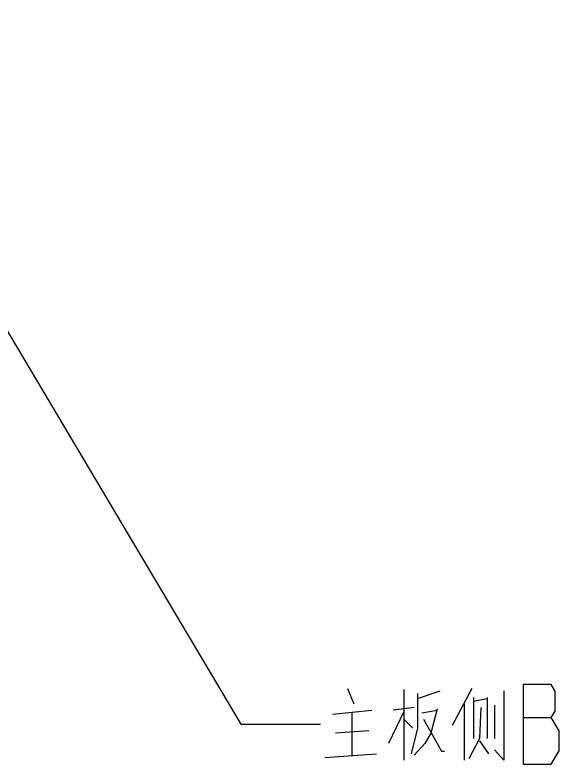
# Model space of a CAD drawing. Header units: millimetres. Extents: x 0 to 420, y 0 to 297.
# Drawn here: x 79.62 to 100.14, y 155.56 to 183.83 of the extents above; entities that cross this region are included whole.
import ezdxf

# ---------------------------------------------------------------- set-up
doc = ezdxf.new("R2010")
doc.units = ezdxf.units.MM
doc.header["$LTSCALE"] = 23.1
doc.layers.get('0').update_dxf_attribs({"linetype": 'CONTINUOUS'})
doc.styles.get("Standard").update_dxf_attribs({"font": 'SIMPLEX.SHX', "width": 0.8})
doc.dimstyles.get("Standard").update_dxf_attribs({"dimtxt": 3, "dimasz": 3, "dimexe": 2, "dimexo": 0.35, "dimtad": 1, "dimdec": 3, "dimzin": 0, "dimdsep": 46, "dimtxsty": 'STANDARD', "dimblk": '_FILLED', "dimblk1": '_FILLED', "dimblk2": '_FILLED', "dimcen": 0.09, "dimadec": 3, "dimazin": 0, "dimtol": 1, "dimtp": 0.001, "dimtm": 0.001, "dimtfac": 1, "dimtdec": 3, "dimtofl": 0, "dimtmove": 0, "dimatfit": 3, "dimldrblk": '_FILLED', "dimfxl": 1, "dimtolj": 1, "dimtzin": 0, "dimarcsym": 0})

# ---------------------------------------------------------------- blocks, each defined once
blk = doc.blocks.new('_FILLED')
at = {"color": 0, "linetype": 'BYBLOCK'}
blk.add_solid([(0, 0), (-1, 0.1333), (-1, -0.1333)], dxfattribs=at)

msp = doc.modelspace()

# ---------------------------------------------------------------- linework, layer by layer
at = {"color": 2}
for p, q in [((92.1657, 158.4188), (92.3942, 157.8382)), ((94.28, 158.3704), (94.28, 155.7091)), ((94.7942, 158.0317), (95.6514, 158.322)), ((96.8514, 158.4188), (96.1085, 157.0156)), ((96.9085, 158.0801), (96.9085, 156.5317)), ((96.9085, 157.9349), (97.4228, 158.0317)), ((97.4228, 158.0801), (97.4228, 156.5317)), ((96.5657, 157.8382), (96.5657, 155.7091)), ((97.7085, 157.7898), (97.7085, 156.5317)), ((91.5942, 157.4511), (93.08, 157.5962)), ((92.3371, 155.8543), (92.3371, 157.4994)), ((94.28, 157.5478), (93.7085, 156.3382)), ((94.68, 157.693), (93.88, 157.5962)), ((94.9657, 157.4994), (95.5371, 157.5962)), ((94.28, 157.2575), (94.6228, 156.9188)), ((98.7871, 157.314), (99.8371, 157.314)), ((92.9657, 156.822), (91.7085, 156.7252)), ((97.1371, 156.4349), (97.48, 155.9511)), ((91.3085, 155.8059), (93.2514, 155.9511))]:
    msp.add_line(p, q, dxfattribs=at)
for points in [[(98.0514, 158.322), (98.0514, 155.7091), (97.7085, 156.0962)], [(100.1371, 156.814), (99.8371, 157.314), (99.9871, 157.564), (99.9871, 158.314), (99.8371, 158.564), (98.7871, 158.564)], [(98.7871, 158.564), (98.7871, 155.564), (99.8371, 155.564)], [(94.7942, 158.2253), (94.7942, 156.9188), (94.5657, 155.9511)], [(95.5371, 157.6446), (95.3085, 156.7252), (95.08, 156.3382), (94.68, 155.9027)], [(97.1942, 157.693), (97.1371, 156.5317), (96.7371, 155.7575)], [(95.0228, 157.2575), (95.7085, 156.0478), (95.8228, 156.0478)], [(99.8371, 155.564), (100.1371, 156.064), (100.1371, 156.814)]]:
    msp.add_lwpolyline(points, dxfattribs=at)

# ---------------------------------------------------------------- leaders
msp.add_leader([(72.2351, 183.8309), (88.1371, 157.064), (91.1371, 157.064)], dimstyle='STANDARD', override={"dimtad": 0}, dxfattribs=at)

doc.saveas('drawing.dxf')
